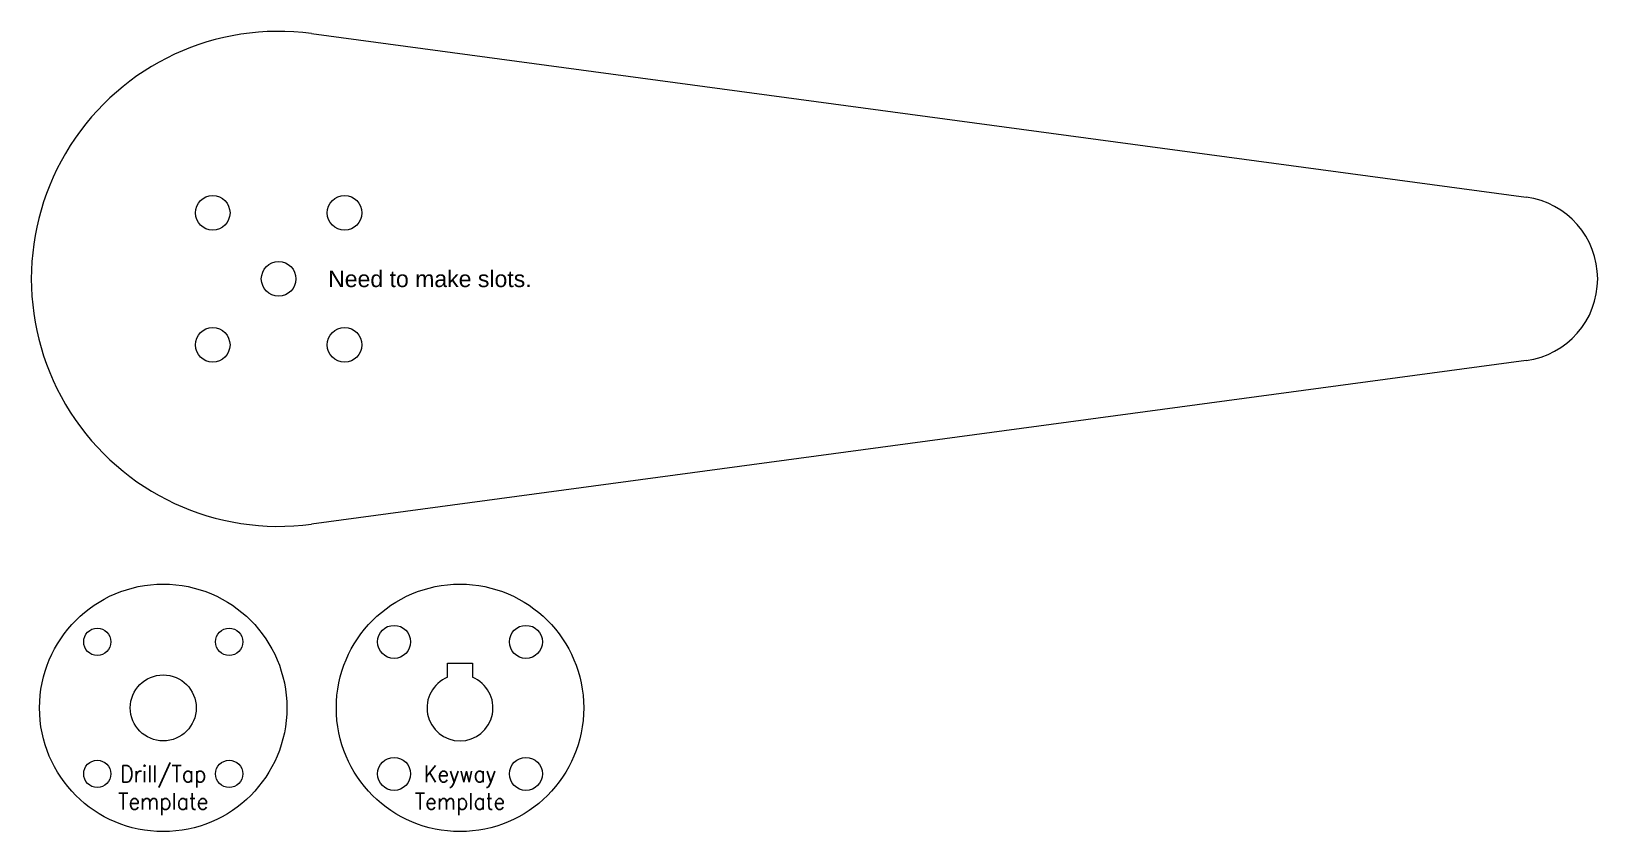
# Model space of a CAD drawing. Header units: millimetres. Extents: x -433 to 1405, y -416 to 1030.
# Drawn here: x -24 to 166, y -216.7 to -119.7 of the extents above; entities that cross this region are included whole.
import ezdxf

# ---------------------------------------------------------------- set-up
doc = ezdxf.new("R2010")
doc.units = ezdxf.units.MM
doc.layers.get('0').update_dxf_attribs({"lineweight": 25, "true_color": 0xffffff})
doc.styles.add('textstyle11', font='')
doc.styles.add('textstyle7', font='')
doc.styles.add('textstyle9', font='')
doc.styles.get('textstyle11').set_extended_font_data('Standard')
doc.styles.get('textstyle7').set_extended_font_data('Arial')
doc.styles.get('textstyle9').set_extended_font_data('Standard')

msp = doc.modelspace()

# ---------------------------------------------------------------- linework, layer by layer
for p, q in [((10, -120), (157.33, -139.82)), ((157.33, -159.64), (10, -179.46)), ((26.5, -198.02), (26.5, -196.33)), ((26.5, -196.33), (29.5, -196.33)), ((29.5, -196.33), (29.5, -198.02))]:
    msp.add_line(p, q)
for centre, radius in [((-2, -141.73), 2.1), ((14, -141.73), 2.1), ((6, -149.73), 2.1), ((-2, -157.73), 2.1), ((14, -157.73), 2.1), ((-8, -201.73), 15), ((28, -201.73), 15), ((20, -193.73), 2), ((36, -193.73), 2), ((-16, -193.73), 1.65), ((0, -193.73), 1.65), ((-8, -201.73), 4), ((-16, -209.73), 1.65), ((0, -209.73), 1.65), ((20, -209.73), 2), ((36, -209.73), 2)]:
    msp.add_circle(centre, radius)
for centre, radius, start, end in [((6, -149.73), 30, 82.3377, 277.6623), ((156, -149.73), 10, 277.6623, 82.3377), ((28, -201.73), 4, 112.0243, 67.9757)]:
    msp.add_arc(centre, radius, start, end)

# ---------------------------------------------------------------- texts
at = {"color": 3, "true_color": 0x00ff00, "insert": (12, -148.73), "char_height": 1, "attachment_point": 1, "style": 'textstyle7'}
msp.add_mtext('\\H2;Need to make slots.', dxfattribs=at)
at = {"color": 5, "true_color": 0x0000ff, "char_height": 1, "attachment_point": 5}
for s, insert, style in [('\\H2;Drill/Tap\\PTemplate', (-8, -211.73), 'textstyle9'), ('\\H2;Keyway\\PTemplate', (28, -211.73), 'textstyle11')]:
    msp.add_mtext(s, dxfattribs=dict(at, insert=insert, style=style))

doc.saveas('drawing.dxf')
